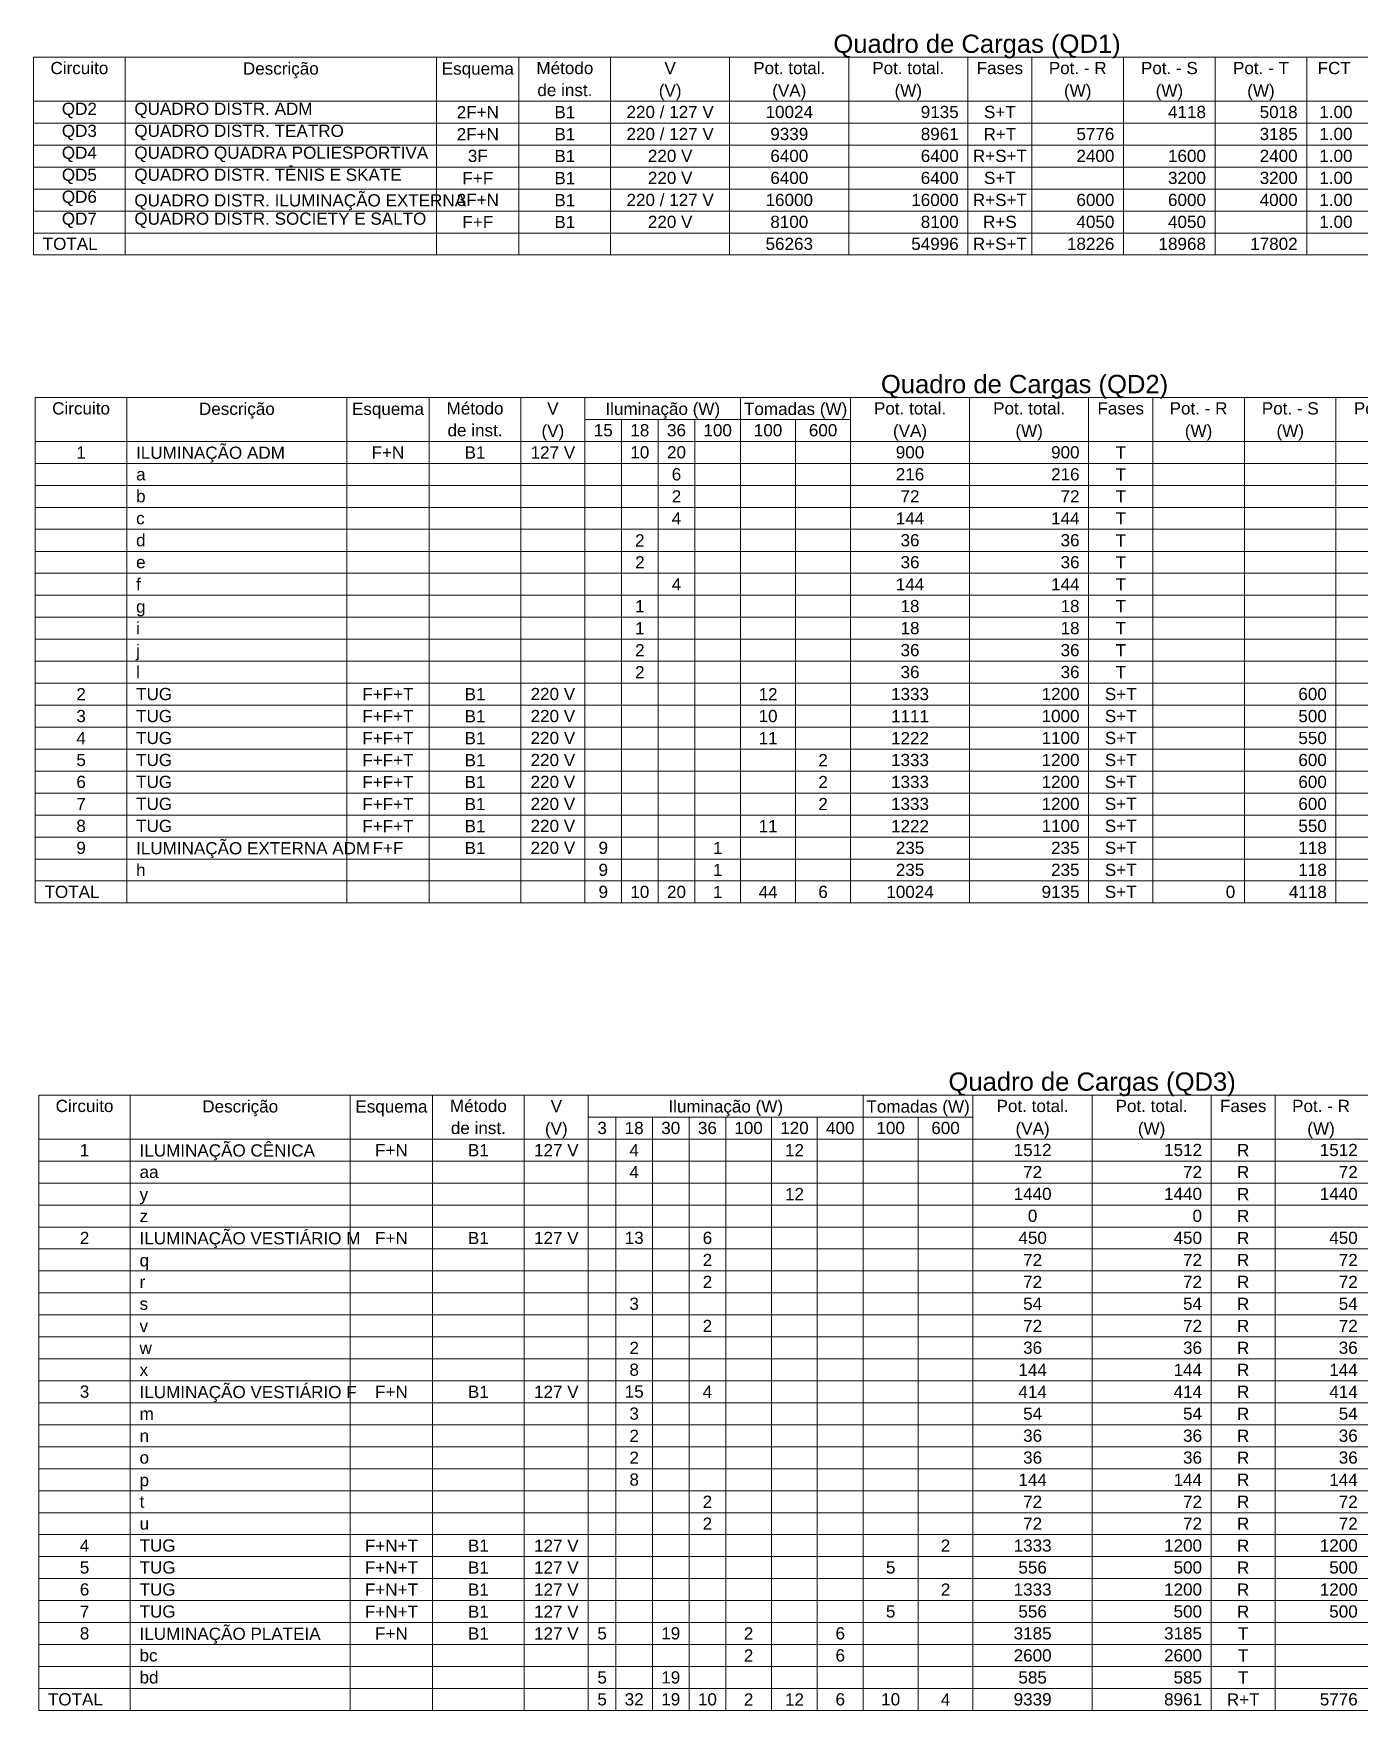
# Model space of a CAD drawing. Header units: millimetres. Extents: x -395 to 1008, y 9 to 692.
# Drawn here: x 65.97 to 77.47, y 69.95 to 84.49 of the extents above; entities that cross this region are included whole.
import ezdxf

# ---------------------------------------------------------------- set-up
doc = ezdxf.new("R2010")
doc.units = ezdxf.units.MM
doc.header["$LTSCALE"] = 0.1
doc.header["$MEASUREMENT"] = 0
doc.layers.add('.40 Interno parede', color=27, linetype='Continuous', lineweight=5)
doc.layers.add('Verde', color=7, linetype='Continuous', true_color=0x136734)
doc.styles.add('Arial', font='arial.ttf')

msp = doc.modelspace()

# ---------------------------------------------------------------- linework, layer by layer
at = {"layer": 'Verde', "color": 106, "lineweight": 9}
for p, q in [((65.968, 84.288), (82.329, 84.288)), ((65.968, 84.288), (65.968, 82.763)), ((66.762, 84.288), (66.762, 82.763)), ((69.462, 84.288), (69.462, 82.763)), ((70.177, 84.288), (70.177, 82.763)), ((70.972, 84.288), (70.972, 82.763)), ((72.004, 84.288), (72.004, 82.763)), ((73.037, 84.288), (73.037, 82.763)), ((74.069, 84.288), (74.069, 82.763)), ((74.625, 84.288), (74.625, 82.763)), ((75.419, 84.288), (75.419, 82.763)), ((76.214, 84.288), (76.214, 82.763)), ((77.008, 84.288), (77.008, 82.763)), ((65.968, 83.907), (82.329, 83.907)), ((65.968, 83.717), (82.329, 83.717)), ((65.968, 83.526), (82.329, 83.526)), ((65.968, 83.335), (82.329, 83.335)), ((65.968, 83.145), (82.329, 83.145)), ((65.968, 82.954), (82.329, 82.954)), ((65.968, 82.763), (82.329, 82.763)), ((65.968, 82.573), (65.968, 82.763)), ((65.968, 82.573), (65.968, 82.763)), ((66.762, 82.573), (66.762, 82.763)), ((69.462, 82.573), (69.462, 82.763)), ((70.177, 82.573), (70.177, 82.763)), ((70.972, 82.573), (70.972, 82.763)), ((72.004, 82.573), (72.004, 82.763)), ((73.037, 82.573), (73.037, 82.763)), ((74.069, 82.573), (74.069, 82.763)), ((74.625, 82.573), (74.625, 82.763)), ((75.419, 82.573), (75.419, 82.763)), ((76.214, 82.573), (76.214, 82.763)), ((77.008, 82.573), (77.008, 82.763)), ((65.968, 82.573), (82.329, 82.573)), ((65.983, 81.337), (83.139, 81.337)), ((65.983, 81.337), (65.983, 77.143)), ((66.777, 81.337), (66.777, 77.143)), ((68.684, 81.337), (68.684, 77.143)), ((69.398, 81.337), (69.398, 77.143)), ((70.193, 81.337), (70.193, 77.143)), ((70.749, 81.337), (70.749, 77.143)), ((72.099, 81.337), (72.099, 77.143)), ((73.052, 81.337), (73.052, 77.143)), ((74.084, 81.337), (74.084, 77.143)), ((75.117, 81.337), (75.117, 77.143)), ((75.673, 81.337), (75.673, 77.143)), ((76.467, 81.337), (76.467, 77.143)), ((77.261, 81.337), (77.261, 77.143)), ((70.749, 81.146), (72.099, 81.146)), ((71.066, 81.146), (71.066, 77.143)), ((71.384, 81.146), (71.384, 77.143)), ((71.702, 81.146), (71.702, 77.143)), ((72.099, 81.146), (73.052, 81.146)), ((72.575, 81.146), (72.575, 77.143)), ((65.983, 80.955), (83.139, 80.955)), ((65.983, 80.765), (83.139, 80.765)), ((65.983, 80.574), (83.139, 80.574)), ((65.983, 80.383), (83.139, 80.383)), ((65.983, 80.193), (83.139, 80.193)), ((65.983, 80.002), (83.139, 80.002)), ((65.983, 79.812), (83.139, 79.812)), ((65.983, 79.621), (83.139, 79.621)), ((65.983, 79.43), (83.139, 79.43)), ((65.983, 79.24), (83.139, 79.24)), ((65.983, 79.049), (83.139, 79.049)), ((65.983, 78.858), (83.139, 78.858)), ((65.983, 78.668), (83.139, 78.668)), ((65.983, 78.477), (83.139, 78.477)), ((65.983, 78.287), (83.139, 78.287)), ((65.983, 78.096), (83.139, 78.096)), ((65.983, 77.905), (83.139, 77.905)), ((65.983, 77.715), (83.139, 77.715)), ((65.983, 77.524), (83.139, 77.524)), ((65.983, 77.333), (83.139, 77.333)), ((65.983, 77.143), (83.139, 77.143)), ((65.983, 76.952), (65.983, 77.143)), ((65.983, 76.952), (65.983, 77.143)), ((66.777, 76.952), (66.777, 77.143)), ((68.684, 76.952), (68.684, 77.143)), ((69.398, 76.952), (69.398, 77.143)), ((70.193, 76.952), (70.193, 77.143)), ((70.749, 76.952), (70.749, 77.143)), ((71.066, 76.952), (71.066, 77.143)), ((71.384, 76.952), (71.384, 77.143)), ((71.702, 76.952), (71.702, 77.143)), ((72.099, 76.952), (72.099, 77.143)), ((72.575, 76.952), (72.575, 77.143)), ((73.052, 76.952), (73.052, 77.143)), ((74.084, 76.952), (74.084, 77.143)), ((75.117, 76.952), (75.117, 77.143)), ((75.673, 76.952), (75.673, 77.143)), ((76.467, 76.952), (76.467, 77.143)), ((77.261, 76.952), (77.261, 77.143)), ((65.983, 76.952), (83.139, 76.952)), ((66.013, 75.285), (84.281, 75.285)), ((66.013, 75.285), (66.013, 70.138)), ((66.807, 75.285), (66.807, 70.138)), ((68.713, 75.285), (68.713, 70.138)), ((69.428, 75.285), (69.428, 70.138)), ((70.222, 75.285), (70.222, 70.138)), ((70.778, 75.285), (70.778, 70.138)), ((73.161, 75.285), (73.161, 70.138)), ((74.114, 75.285), (74.114, 70.138)), ((75.147, 75.285), (75.147, 70.138)), ((76.179, 75.285), (76.179, 70.138)), ((76.735, 75.285), (76.735, 70.138)), ((70.778, 75.094), (73.161, 75.094)), ((71.017, 75.094), (71.017, 70.138)), ((71.334, 75.094), (71.334, 70.138)), ((71.652, 75.094), (71.652, 70.138)), ((71.97, 75.094), (71.97, 70.138)), ((72.367, 75.094), (72.367, 70.138)), ((72.764, 75.094), (72.764, 70.138)), ((73.161, 75.094), (74.114, 75.094)), ((73.638, 75.094), (73.638, 70.138)), ((66.013, 74.904), (84.281, 74.904)), ((66.013, 74.713), (84.281, 74.713)), ((66.013, 74.522), (84.281, 74.522)), ((66.013, 74.332), (84.281, 74.332)), ((66.013, 74.141), (84.281, 74.141)), ((66.013, 73.951), (84.281, 73.951)), ((66.013, 73.76), (84.281, 73.76)), ((66.013, 73.569), (84.281, 73.569)), ((66.013, 73.379), (84.281, 73.379)), ((66.013, 73.188), (84.281, 73.188)), ((66.013, 72.998), (84.281, 72.998)), ((66.013, 72.807), (84.281, 72.807)), ((66.013, 72.616), (84.281, 72.616)), ((66.013, 72.426), (84.281, 72.426)), ((66.013, 72.235), (84.281, 72.235)), ((66.013, 72.044), (84.281, 72.044)), ((66.013, 71.854), (84.281, 71.854)), ((66.013, 71.663), (84.281, 71.663)), ((66.013, 71.473), (84.281, 71.473)), ((66.013, 71.282), (84.281, 71.282)), ((66.013, 71.091), (84.281, 71.091)), ((66.013, 70.901), (84.281, 70.901)), ((66.013, 70.71), (84.281, 70.71)), ((66.013, 70.519), (84.281, 70.519)), ((66.013, 70.329), (84.281, 70.329)), ((66.013, 70.138), (84.281, 70.138)), ((66.013, 69.948), (66.013, 70.138)), ((66.013, 69.948), (66.013, 70.138)), ((66.807, 69.948), (66.807, 70.138)), ((68.713, 69.948), (68.713, 70.138)), ((69.428, 69.948), (69.428, 70.138)), ((70.222, 69.948), (70.222, 70.138)), ((70.778, 69.948), (70.778, 70.138)), ((71.017, 69.948), (71.017, 70.138)), ((71.334, 69.948), (71.334, 70.138)), ((71.652, 69.948), (71.652, 70.138)), ((71.97, 69.948), (71.97, 70.138)), ((72.367, 69.948), (72.367, 70.138)), ((72.764, 69.948), (72.764, 70.138)), ((73.161, 69.948), (73.161, 70.138)), ((73.638, 69.948), (73.638, 70.138)), ((74.114, 69.948), (74.114, 70.138)), ((75.147, 69.948), (75.147, 70.138)), ((76.179, 69.948), (76.179, 70.138)), ((76.735, 69.948), (76.735, 70.138)), ((66.013, 69.948), (84.281, 69.948))]:
    msp.add_line(p, q, dxfattribs=at)

# ---------------------------------------------------------------- texts
at = {"layer": '.40 Interno parede', "color": 27, "line_spacing_factor": 0.9, "style": 'Arial'}
for s, insert, char_height, width, attachment_point in [('Quadro de Cargas (QD1)', (74.149, 84.278), 0.15885, 4.9399, 8), ('Circuito', (66.365, 84.14), 0.1059, 0.983, 8), ('Descrição', (68.112, 84.105), 0.1059, 1.28928, 8), ('Esquema', (69.82, 84.105), 0.1059, 1.22514, 8), ('Método', (70.575, 84.14), 0.1059, 0.96728, 8), ('V', (71.488, 84.14), 0.106, 0.19343, 8), ('Pot. total.', (72.521, 84.14), 0.1059, 1.22514, 8), ('Pot. total.', (73.553, 84.14), 0.1059, 1.22514, 8), ('Fases', (74.347, 84.14), 0.1059, 0.78971, 8), ('Pot. - R', (75.022, 84.14), 0.1059, 0.983, 8), ('Pot. - S', (75.817, 84.14), 0.1059, 0.967, 8), ('Pot. - T', (76.611, 84.14), 0.1059, 0.95071, 8), ('FCT', (77.246, 84.14), 0.1059, 0.56372, 8), ('de inst.', (70.575, 83.949), 0.1059, 0.935, 8), ('(V)', (71.488, 83.914), 0.1059, 0.38657, 8), ('(VA)', (72.521, 83.914), 0.1059, 0.58, 8), ('(W)', (73.553, 83.914), 0.1059, 0.46686, 8), ('(W)', (75.022, 83.914), 0.1059, 0.46686, 8), ('(W)', (75.817, 83.914), 0.1059, 0.46686, 8), ('(W)', (76.611, 83.914), 0.1059, 0.46686, 8), ('QD2', (66.365, 83.759), 0.1059, 0.59628, 8), ('QUADRO DISTR. ADM', (66.842, 83.759), 0.1059, 3.029, 7), ('2F+N', (69.82, 83.759), 0.1059, 0.71721, 8), ('B1', (70.575, 83.759), 0.1059, 0.35471, 8), ('220 / 127 V', (71.488, 83.759), 0.1059, 1.48342, 8), ('10024', (72.521, 83.759), 0.1059, 0.80642, 8), ('9135', (73.99, 83.759), 0.1059, 0.64514, 9), ('S+T', (74.347, 83.759), 0.1059, 0.53993, 8), ('4118', (76.134, 83.759), 0.1059, 0.64514, 9), ('5018', (76.929, 83.759), 0.1059, 0.64514, 9), ('1.00', (77.405, 83.759), 0.1059, 0.56442, 9), ('QD3', (66.365, 83.568), 0.1059, 0.59628, 8), ('QUADRO DISTR. TEATRO', (66.842, 83.568), 0.1059, 3.56071, 7), ('2F+N', (69.82, 83.568), 0.1059, 0.71721, 8), ('B1', (70.575, 83.568), 0.1059, 0.35471, 8), ('220 / 127 V', (71.488, 83.568), 0.1059, 1.48342, 8), ('9339', (72.521, 83.568), 0.1059, 0.64514, 8), ('8961', (73.99, 83.568), 0.1059, 0.64514, 9), ('R+T', (74.347, 83.568), 0.1059, 0.55593, 8), ('5776', (75.34, 83.568), 0.1059, 0.64514, 9), ('3185', (76.929, 83.568), 0.1059, 0.64514, 9), ('1.00', (77.405, 83.568), 0.1059, 0.56442, 9), ('QD4', (66.365, 83.378), 0.1059, 0.59628, 8), ('QUADRO QUADRA POLIESPORTIVA', (66.842, 83.378), 0.1059, 4.99542, 7), ('QUADRO DISTR. TÊNIS E SKATE', (66.842, 83.187), 0.1059, 4.54399, 7), ('3F', (69.82, 83.378), 0.1059, 0.33843, 8), ('B1', (70.575, 83.378), 0.1059, 0.35471, 8), ('220 V', (71.488, 83.378), 0.1059, 0.75785, 8), ('6400', (72.521, 83.378), 0.1059, 0.64514, 8), ('6400', (73.99, 83.378), 0.1059, 0.64514, 9), ('R+S+T', (74.347, 83.378), 0.1059, 0.91871, 8), ('2400', (75.34, 83.378), 0.1059, 0.64514, 9), ('1600', (76.134, 83.378), 0.1059, 0.64514, 9), ('2400', (76.929, 83.378), 0.1059, 0.64514, 9), ('1.00', (77.405, 83.378), 0.1059, 0.56442, 9), ('QD5', (66.365, 83.187), 0.1059, 0.59628, 8), ('F+F', (69.82, 83.187), 0.1059, 0.52364, 8), ('B1', (70.575, 83.187), 0.1059, 0.35471, 8), ('220 V', (71.488, 83.187), 0.1059, 0.75785, 8), ('6400', (72.521, 83.187), 0.1059, 0.64514, 8), ('6400', (73.99, 83.187), 0.1059, 0.64514, 9), ('S+T', (74.347, 83.187), 0.1059, 0.53993, 8), ('3200', (76.134, 83.187), 0.1059, 0.64514, 9), ('3200', (76.929, 83.187), 0.1059, 0.64514, 9), ('1.00', (77.405, 83.187), 0.1059, 0.56442, 9), ('QD6', (66.365, 82.996), 0.1059, 0.59628, 8), ('QUADRO DISTR. ILUMINAÇÃO EXTERNA', (66.842, 82.961), 0.1059, 5.63957, 7), ('3F+N', (69.82, 82.996), 0.1059, 0.71721, 8), ('B1', (70.575, 82.996), 0.1059, 0.35471, 8), ('220 / 127 V', (71.488, 82.996), 0.1059, 1.48342, 8), ('16000', (72.521, 82.996), 0.1059, 0.80642, 8), ('16000', (73.99, 82.996), 0.1059, 0.80642, 9), ('R+S+T', (74.347, 82.996), 0.1059, 0.91871, 8), ('6000', (75.34, 82.996), 0.1059, 0.64514, 9), ('6000', (76.134, 82.996), 0.1059, 0.64514, 9), ('4000', (76.929, 82.996), 0.1059, 0.64514, 9), ('1.00', (77.405, 82.996), 0.1059, 0.56442, 9), ('QD7', (66.365, 82.806), 0.1059, 0.59628, 8), ('QUADRO DISTR. SOCIETY E SALTO', (66.842, 82.806), 0.1059, 4.96299, 7), ('220 V', (71.488, 82.806), 0.1059, 0.75785, 8), ('8100', (72.521, 82.806), 0.1059, 0.64514, 8), ('8100', (73.99, 82.806), 0.1059, 0.64514, 9), ('R+S', (74.347, 82.806), 0.1059, 0.57221, 8), ('4050', (75.34, 82.806), 0.1059, 0.64514, 9), ('4050', (76.134, 82.806), 0.1059, 0.64514, 9), ('1.00', (77.405, 82.806), 0.1059, 0.56442, 9), ('F+F', (69.82, 82.806), 0.1059, 0.52364, 8), ('B1', (70.575, 82.806), 0.1059, 0.35471, 8), ('TOTAL', (66.047, 82.615), 0.1059, 0.93457, 7), ('56263', (72.521, 82.615), 0.1059, 0.80642, 8), ('54996', (73.99, 82.615), 0.1059, 0.80642, 9), ('R+S+T', (74.347, 82.615), 0.1059, 0.91871, 8), ('18226', (75.34, 82.615), 0.1059, 0.80642, 9), ('18968', (76.134, 82.615), 0.1059, 0.80642, 9), ('17802', (76.929, 82.615), 0.1059, 0.80642, 9), ('Quadro de Cargas (QD2)', (74.561, 81.326), 0.15885, 4.9399, 8), ('Circuito', (66.38, 81.188), 0.1059, 0.983, 8), ('Descrição', (67.731, 81.153), 0.1059, 1.28928, 8), ('Esquema', (69.041, 81.153), 0.1059, 1.22514, 8), ('Método', (69.796, 81.188), 0.1059, 0.96728, 8), ('V', (70.471, 81.188), 0.106, 0.19343, 8), ('Iluminação (W)', (71.424, 81.153), 0.1059, 1.94985, 8), ('Tomadas (W)', (72.576, 81.153), 0.1059, 1.75628, 8), ('Pot. total.', (73.568, 81.188), 0.1059, 1.22514, 8), ('Pot. total.', (74.601, 81.188), 0.1059, 1.22514, 8), ('Fases', (75.395, 81.188), 0.1059, 0.78971, 8), ('Pot. - R', (76.07, 81.188), 0.1059, 0.983, 8), ('Pot. - S', (76.865, 81.188), 0.1059, 0.967, 8), ('Pot. - T', (77.659, 81.188), 0.1059, 0.95071, 8), ('de inst.', (69.796, 80.998), 0.1059, 0.935, 8), ('(V)', (70.471, 80.963), 0.1059, 0.38657, 8), ('15', (70.908, 80.998), 0.1059, 0.32257, 8), ('18', (71.225, 80.998), 0.1059, 0.32257, 8), ('36', (71.543, 80.998), 0.1059, 0.32257, 8), ('100', (71.9, 80.998), 0.1059, 0.48385, 8), ('100', (72.337, 80.998), 0.1059, 0.48385, 8), ('600', (72.814, 80.998), 0.1059, 0.48385, 8), ('(VA)', (73.568, 80.963), 0.1059, 0.58, 8), ('(W)', (74.601, 80.963), 0.1059, 0.46686, 8), ('(W)', (76.07, 80.963), 0.1059, 0.46686, 8), ('(W)', (76.865, 80.963), 0.1059, 0.46686, 8), ('1', (66.38, 80.807), 0.106, 0.16128, 8), ('ILUMINAÇÃO ADM', (66.857, 80.772), 0.1059, 2.52971, 7), ('F+N', (69.041, 80.807), 0.1059, 0.55593, 8), ('B1', (69.796, 80.807), 0.1059, 0.35471, 8), ('127 V', (70.471, 80.807), 0.1059, 0.75785, 8), ('10', (71.225, 80.807), 0.1059, 0.32257, 8), ('20', (71.543, 80.807), 0.1059, 0.32257, 8), ('900', (73.568, 80.807), 0.1059, 0.48385, 8), ('900', (75.038, 80.807), 0.1059, 0.48385, 9), ('T', (75.395, 80.807), 0.106, 0.17714, 8), ('a', (66.857, 80.616), 0.106, 0.16128, 7), ('6', (71.543, 80.616), 0.106, 0.16128, 8), ('216', (73.568, 80.616), 0.1059, 0.48385, 8), ('216', (75.038, 80.616), 0.1059, 0.48385, 9), ('T', (75.395, 80.616), 0.106, 0.17714, 8), ('b', (66.857, 80.426), 0.106, 0.16128, 7), ('2', (71.543, 80.426), 0.106, 0.16128, 8), ('72', (73.568, 80.426), 0.1059, 0.32257, 8), ('72', (75.038, 80.426), 0.1059, 0.32257, 9), ('T', (75.395, 80.426), 0.106, 0.17714, 8), ('c', (66.857, 80.235), 0.106, 0.145, 7), ('4', (71.543, 80.235), 0.106, 0.16128, 8), ('144', (73.568, 80.235), 0.1059, 0.48385, 8), ('144', (75.038, 80.235), 0.1059, 0.48385, 9), ('T', (75.395, 80.235), 0.106, 0.17714, 8), ('d', (66.857, 80.044), 0.106, 0.16128, 7), ('2', (71.225, 80.044), 0.106, 0.16128, 8), ('36', (73.568, 80.044), 0.1059, 0.32257, 8), ('36', (75.038, 80.044), 0.1059, 0.32257, 9), ('T', (75.395, 80.044), 0.106, 0.17714, 8), ('e', (66.857, 79.854), 0.106, 0.16128, 7), ('2', (71.225, 79.854), 0.106, 0.16128, 8), ('36', (73.568, 79.854), 0.1059, 0.32257, 8), ('36', (75.038, 79.854), 0.1059, 0.32257, 9), ('T', (75.395, 79.854), 0.106, 0.17714, 8), ('f', (66.857, 79.663), 0.106, 0.08057, 7), ('4', (71.543, 79.663), 0.106, 0.16128, 8), ('144', (73.568, 79.663), 0.1059, 0.48385, 8), ('144', (75.038, 79.663), 0.1059, 0.48385, 9), ('T', (75.395, 79.663), 0.106, 0.17714, 8), ('1', (71.225, 79.473), 0.106, 0.16128, 8), ('18', (73.568, 79.473), 0.1059, 0.32257, 8), ('18', (75.038, 79.473), 0.1059, 0.32257, 9), ('T', (75.395, 79.473), 0.106, 0.17714, 8), ('g', (66.857, 79.438), 0.106, 0.16128, 7), ('i', (66.857, 79.282), 0.106, 0.06443, 7), ('1', (71.225, 79.282), 0.106, 0.16128, 8), ('18', (73.568, 79.282), 0.1059, 0.32257, 8), ('18', (75.038, 79.282), 0.1059, 0.32257, 9), ('T', (75.395, 79.282), 0.106, 0.17714, 8), ('j', (66.857, 79.056), 0.106, 0.06443, 7), ('2', (71.225, 79.091), 0.106, 0.16128, 8), ('36', (73.568, 79.091), 0.1059, 0.32257, 8), ('36', (75.038, 79.091), 0.1059, 0.32257, 9), ('T', (75.395, 79.091), 0.106, 0.17714, 8), ('l', (66.857, 78.901), 0.106, 0.06443, 7), ('2', (71.225, 78.901), 0.106, 0.16128, 8), ('36', (73.568, 78.901), 0.1059, 0.32257, 8), ('36', (75.038, 78.901), 0.1059, 0.32257, 9), ('T', (75.395, 78.901), 0.106, 0.17714, 8), ('2', (66.38, 78.71), 0.106, 0.16128, 8), ('TUG', (66.857, 78.71), 0.1059, 0.61214, 7), ('F+F+T', (69.041, 78.71), 0.1059, 0.87014, 8), ('B1', (69.796, 78.71), 0.1059, 0.35471, 8), ('220 V', (70.471, 78.71), 0.1059, 0.75785, 8), ('12', (72.337, 78.71), 0.1059, 0.32257, 8), ('1333', (73.568, 78.71), 0.1059, 0.64514, 8), ('1200', (75.038, 78.71), 0.1059, 0.64514, 9), ('S+T', (75.395, 78.71), 0.1059, 0.53993, 8), ('600', (77.182, 78.71), 0.1059, 0.48385, 9), ('3', (66.38, 78.519), 0.106, 0.16128, 8), ('TUG', (66.857, 78.519), 0.1059, 0.61214, 7), ('F+F+T', (69.041, 78.519), 0.1059, 0.87014, 8), ('B1', (69.796, 78.519), 0.1059, 0.35471, 8), ('220 V', (70.471, 78.519), 0.1059, 0.75785, 8), ('10', (72.337, 78.519), 0.1059, 0.32257, 8), ('1111', (73.568, 78.519), 0.1059, 0.64514, 8), ('1000', (75.038, 78.519), 0.1059, 0.64514, 9), ('S+T', (75.395, 78.519), 0.1059, 0.53993, 8), ('500', (77.182, 78.519), 0.1059, 0.48385, 9), ('4', (66.38, 78.329), 0.106, 0.16128, 8), ('TUG', (66.857, 78.329), 0.1059, 0.61214, 7), ('F+F+T', (69.041, 78.329), 0.1059, 0.87014, 8), ('B1', (69.796, 78.329), 0.1059, 0.35471, 8), ('220 V', (70.471, 78.329), 0.1059, 0.75785, 8), ('11', (72.337, 78.329), 0.1059, 0.32257, 8), ('1222', (73.568, 78.329), 0.1059, 0.64514, 8), ('1100', (75.038, 78.329), 0.1059, 0.64514, 9), ('S+T', (75.395, 78.329), 0.1059, 0.53993, 8), ('550', (77.182, 78.329), 0.1059, 0.48385, 9), ('5', (66.38, 78.138), 0.106, 0.16128, 8), ('TUG', (66.857, 78.138), 0.1059, 0.61214, 7), ('F+F+T', (69.041, 78.138), 0.1059, 0.87014, 8), ('B1', (69.796, 78.138), 0.1059, 0.35471, 8), ('220 V', (70.471, 78.138), 0.1059, 0.75785, 8), ('2', (72.814, 78.138), 0.106, 0.16128, 8), ('1333', (73.568, 78.138), 0.1059, 0.64514, 8), ('1200', (75.038, 78.138), 0.1059, 0.64514, 9), ('S+T', (75.395, 78.138), 0.1059, 0.53993, 8), ('600', (77.182, 78.138), 0.1059, 0.48385, 9), ('6', (66.38, 77.948), 0.106, 0.16128, 8), ('TUG', (66.857, 77.948), 0.1059, 0.61214, 7), ('F+F+T', (69.041, 77.948), 0.1059, 0.87014, 8), ('B1', (69.796, 77.948), 0.1059, 0.35471, 8), ('220 V', (70.471, 77.948), 0.1059, 0.75785, 8), ('2', (72.814, 77.948), 0.106, 0.16128, 8), ('1333', (73.568, 77.948), 0.1059, 0.64514, 8), ('1200', (75.038, 77.948), 0.1059, 0.64514, 9), ('S+T', (75.395, 77.948), 0.1059, 0.53993, 8), ('600', (77.182, 77.948), 0.1059, 0.48385, 9), ('7', (66.38, 77.757), 0.106, 0.16128, 8), ('TUG', (66.857, 77.757), 0.1059, 0.61214, 7), ('F+F+T', (69.041, 77.757), 0.1059, 0.87014, 8), ('B1', (69.796, 77.757), 0.1059, 0.35471, 8), ('220 V', (70.471, 77.757), 0.1059, 0.75785, 8), ('2', (72.814, 77.757), 0.106, 0.16128, 8), ('1333', (73.568, 77.757), 0.1059, 0.64514, 8), ('1200', (75.038, 77.757), 0.1059, 0.64514, 9), ('S+T', (75.395, 77.757), 0.1059, 0.53993, 8), ('600', (77.182, 77.757), 0.1059, 0.48385, 9), ('8', (66.38, 77.566), 0.106, 0.16128, 8), ('TUG', (66.857, 77.566), 0.1059, 0.61214, 7), ('F+F+T', (69.041, 77.566), 0.1059, 0.87014, 8), ('B1', (69.796, 77.566), 0.1059, 0.35471, 8), ('220 V', (70.471, 77.566), 0.1059, 0.75785, 8), ('11', (72.337, 77.566), 0.1059, 0.32257, 8), ('1222', (73.568, 77.566), 0.1059, 0.64514, 8), ('1100', (75.038, 77.566), 0.1059, 0.64514, 9), ('S+T', (75.395, 77.566), 0.1059, 0.53993, 8), ('550', (77.182, 77.566), 0.1059, 0.48385, 9), ('9', (66.38, 77.376), 0.106, 0.16128, 8), ('ILUMINAÇÃO EXTERNA ADM', (66.857, 77.341), 0.1059, 3.98, 7), ('F+F', (69.041, 77.376), 0.1059, 0.52364, 8), ('B1', (69.796, 77.376), 0.1059, 0.35471, 8), ('220 V', (70.471, 77.376), 0.1059, 0.75785, 8), ('9', (70.908, 77.376), 0.106, 0.16128, 8), ('1', (71.9, 77.376), 0.106, 0.16128, 8), ('235', (73.568, 77.376), 0.1059, 0.48385, 8), ('235', (75.038, 77.376), 0.1059, 0.48385, 9), ('S+T', (75.395, 77.376), 0.1059, 0.53993, 8), ('118', (77.182, 77.376), 0.1059, 0.48385, 9), ('h', (66.857, 77.185), 0.106, 0.16128, 7), ('9', (70.908, 77.185), 0.106, 0.16128, 8), ('1', (71.9, 77.185), 0.106, 0.16128, 8), ('235', (73.568, 77.185), 0.1059, 0.48385, 8), ('235', (75.038, 77.185), 0.1059, 0.48385, 9), ('S+T', (75.395, 77.185), 0.1059, 0.53993, 8), ('118', (77.182, 77.185), 0.1059, 0.48385, 9), ('TOTAL', (66.063, 76.994), 0.1059, 0.93457, 7), ('9', (70.908, 76.994), 0.106, 0.16128, 8), ('10', (71.225, 76.994), 0.1059, 0.32257, 8), ('20', (71.543, 76.994), 0.1059, 0.32257, 8), ('1', (71.9, 76.994), 0.106, 0.16128, 8), ('44', (72.337, 76.994), 0.1059, 0.32257, 8), ('6', (72.814, 76.994), 0.106, 0.16128, 8), ('10024', (73.568, 76.994), 0.1059, 0.80642, 8), ('9135', (75.038, 76.994), 0.1059, 0.64514, 9), ('S+T', (75.395, 76.994), 0.1059, 0.53993, 8), ('0', (76.388, 76.994), 0.106, 0.16128, 9), ('4118', (77.182, 76.994), 0.1059, 0.64514, 9), ('Quadro de Cargas (QD3)', (75.147, 75.275), 0.15885, 4.9399, 8), ('Circuito', (66.41, 75.137), 0.1059, 0.983, 8), ('Descrição', (67.76, 75.102), 0.1059, 1.28928, 8), ('Esquema', (69.071, 75.102), 0.1059, 1.22514, 8), ('Método', (69.825, 75.137), 0.1059, 0.96728, 8), ('V', (70.501, 75.137), 0.106, 0.19343, 8), ('Iluminação (W)', (71.97, 75.102), 0.1059, 1.94985, 8), ('Tomadas (W)', (73.638, 75.102), 0.1059, 1.75628, 8), ('Pot. total.', (74.631, 75.137), 0.1059, 1.22514, 8), ('Pot. total.', (75.663, 75.137), 0.1059, 1.22514, 8), ('Fases', (76.457, 75.137), 0.1059, 0.78971, 8), ('Pot. - R', (77.132, 75.137), 0.1059, 0.983, 8), ('de inst.', (69.825, 74.946), 0.1059, 0.935, 8), ('(V)', (70.501, 74.911), 0.1059, 0.38657, 8), ('3', (70.898, 74.946), 0.106, 0.16128, 8), ('18', (71.176, 74.946), 0.1059, 0.32257, 8), ('30', (71.493, 74.946), 0.1059, 0.32257, 8), ('36', (71.811, 74.946), 0.1059, 0.32257, 8), ('100', (72.168, 74.946), 0.1059, 0.48385, 8), ('120', (72.566, 74.946), 0.1059, 0.48385, 8), ('400', (72.963, 74.946), 0.1059, 0.48385, 8), ('100', (73.4, 74.946), 0.1059, 0.48385, 8), ('600', (73.876, 74.946), 0.1059, 0.48385, 8), ('(VA)', (74.631, 74.911), 0.1059, 0.58, 8), ('(W)', (75.663, 74.911), 0.1059, 0.46686, 8), ('(W)', (77.132, 74.911), 0.1059, 0.46686, 8), ('1', (66.41, 74.755), 0.106, 0.16128, 8), ('ILUMINAÇÃO CÊNICA', (66.887, 74.72), 0.1059, 2.981, 7), ('F+N', (69.071, 74.755), 0.1059, 0.55593, 8), ('B1', (69.825, 74.755), 0.1059, 0.35471, 8), ('127 V', (70.501, 74.755), 0.1059, 0.75785, 8), ('4', (71.176, 74.755), 0.106, 0.16128, 8), ('12', (72.566, 74.755), 0.1059, 0.32257, 8), ('1512', (74.631, 74.755), 0.1059, 0.64514, 8), ('1512', (76.1, 74.755), 0.1059, 0.64514, 9), ('R', (76.457, 74.755), 0.106, 0.20943, 8), ('1512', (77.45, 74.755), 0.1059, 0.64514, 9), ('aa', (66.887, 74.565), 0.1059, 0.32257, 7), ('4', (71.176, 74.565), 0.106, 0.16128, 8), ('72', (74.631, 74.565), 0.1059, 0.32257, 8), ('72', (76.1, 74.565), 0.1059, 0.32257, 9), ('R', (76.457, 74.565), 0.106, 0.20943, 8), ('72', (77.45, 74.565), 0.1059, 0.32257, 9), ('12', (72.566, 74.374), 0.1059, 0.32257, 8), ('1440', (74.631, 74.374), 0.1059, 0.64514, 8), ('1440', (76.1, 74.374), 0.1059, 0.64514, 9), ('R', (76.457, 74.374), 0.106, 0.20943, 8), ('1440', (77.45, 74.374), 0.1059, 0.64514, 9), ('y', (66.887, 74.339), 0.106, 0.145, 7), ('z', (66.887, 74.184), 0.106, 0.145, 7), ('0', (74.631, 74.184), 0.106, 0.16128, 8), ('0', (76.1, 74.184), 0.106, 0.16128, 9), ('R', (76.457, 74.184), 0.106, 0.20943, 8), ('2', (66.41, 73.993), 0.106, 0.16128, 8), ('ILUMINAÇÃO VESTIÁRIO M', (66.887, 73.958), 0.1059, 3.75442, 7), ('F+N', (69.071, 73.993), 0.1059, 0.55593, 8), ('B1', (69.825, 73.993), 0.1059, 0.35471, 8), ('127 V', (70.501, 73.993), 0.1059, 0.75785, 8), ('13', (71.176, 73.993), 0.1059, 0.32257, 8), ('6', (71.811, 73.993), 0.106, 0.16128, 8), ('450', (74.631, 73.993), 0.1059, 0.48385, 8), ('450', (76.1, 73.993), 0.1059, 0.48385, 9), ('R', (76.457, 73.993), 0.106, 0.20943, 8), ('450', (77.45, 73.993), 0.1059, 0.48385, 9), ('2', (71.811, 73.802), 0.106, 0.16128, 8), ('72', (74.631, 73.802), 0.1059, 0.32257, 8), ('72', (76.1, 73.802), 0.1059, 0.32257, 9), ('R', (76.457, 73.802), 0.106, 0.20943, 8), ('72', (77.45, 73.802), 0.1059, 0.32257, 9), ('q', (66.887, 73.767), 0.106, 0.16128, 7), ('r', (66.887, 73.612), 0.106, 0.09657, 7), ('2', (71.811, 73.612), 0.106, 0.16128, 8), ('72', (74.631, 73.612), 0.1059, 0.32257, 8), ('72', (76.1, 73.612), 0.1059, 0.32257, 9), ('R', (76.457, 73.612), 0.106, 0.20943, 8), ('72', (77.45, 73.612), 0.1059, 0.32257, 9), ('s', (66.887, 73.421), 0.106, 0.145, 7), ('3', (71.176, 73.421), 0.106, 0.16128, 8), ('54', (74.631, 73.421), 0.1059, 0.32257, 8), ('54', (76.1, 73.421), 0.1059, 0.32257, 9), ('R', (76.457, 73.421), 0.106, 0.20943, 8), ('54', (77.45, 73.421), 0.1059, 0.32257, 9), ('2', (71.811, 73.23), 0.106, 0.16128, 8), ('72', (74.631, 73.23), 0.1059, 0.32257, 8), ('72', (76.1, 73.23), 0.1059, 0.32257, 9), ('R', (76.457, 73.23), 0.106, 0.20943, 8), ('72', (77.45, 73.23), 0.1059, 0.32257, 9), ('v', (66.887, 73.23), 0.106, 0.145, 7), ('w', (66.887, 73.04), 0.106, 0.20943, 7), ('2', (71.176, 73.04), 0.106, 0.16128, 8), ('36', (74.631, 73.04), 0.1059, 0.32257, 8), ('36', (76.1, 73.04), 0.1059, 0.32257, 9), ('R', (76.457, 73.04), 0.106, 0.20943, 8), ('36', (77.45, 73.04), 0.1059, 0.32257, 9), ('x', (66.887, 72.849), 0.106, 0.145, 7), ('8', (71.176, 72.849), 0.106, 0.16128, 8), ('144', (74.631, 72.849), 0.1059, 0.48385, 8), ('144', (76.1, 72.849), 0.1059, 0.48385, 9), ('R', (76.457, 72.849), 0.106, 0.20943, 8), ('144', (77.45, 72.849), 0.1059, 0.48385, 9), ('3', (66.41, 72.659), 0.106, 0.16128, 8), ('ILUMINAÇÃO VESTIÁRIO F', (66.887, 72.624), 0.1059, 3.69, 7), ('F+N', (69.071, 72.659), 0.1059, 0.55593, 8), ('B1', (69.825, 72.659), 0.1059, 0.35471, 8), ('127 V', (70.501, 72.659), 0.1059, 0.75785, 8), ('15', (71.176, 72.659), 0.1059, 0.32257, 8), ('4', (71.811, 72.659), 0.106, 0.16128, 8), ('414', (74.631, 72.659), 0.1059, 0.48385, 8), ('414', (76.1, 72.659), 0.1059, 0.48385, 9), ('R', (76.457, 72.659), 0.106, 0.20943, 8), ('414', (77.45, 72.659), 0.1059, 0.48385, 9), ('m', (66.887, 72.468), 0.106, 0.24157, 7), ('3', (71.176, 72.468), 0.106, 0.16128, 8), ('54', (74.631, 72.468), 0.1059, 0.32257, 8), ('54', (76.1, 72.468), 0.1059, 0.32257, 9), ('R', (76.457, 72.468), 0.106, 0.20943, 8), ('54', (77.45, 72.468), 0.1059, 0.32257, 9), ('n', (66.887, 72.277), 0.106, 0.16128, 7), ('2', (71.176, 72.277), 0.106, 0.16128, 8), ('36', (74.631, 72.277), 0.1059, 0.32257, 8), ('36', (76.1, 72.277), 0.1059, 0.32257, 9), ('R', (76.457, 72.277), 0.106, 0.20943, 8), ('36', (77.45, 72.277), 0.1059, 0.32257, 9), ('o', (66.887, 72.087), 0.106, 0.16128, 7), ('2', (71.176, 72.087), 0.106, 0.16128, 8), ('36', (74.631, 72.087), 0.1059, 0.32257, 8), ('36', (76.1, 72.087), 0.1059, 0.32257, 9), ('R', (76.457, 72.087), 0.106, 0.20943, 8), ('36', (77.45, 72.087), 0.1059, 0.32257, 9), ('8', (71.176, 71.896), 0.106, 0.16128, 8), ('p', (66.887, 71.861), 0.106, 0.16128, 7), ('144', (74.631, 71.896), 0.1059, 0.48385, 8), ('144', (76.1, 71.896), 0.1059, 0.48385, 9), ('R', (76.457, 71.896), 0.106, 0.20943, 8), ('144', (77.45, 71.896), 0.1059, 0.48385, 9), ('t', (66.887, 71.705), 0.106, 0.08057, 7), ('2', (71.811, 71.705), 0.106, 0.16128, 8), ('72', (74.631, 71.705), 0.1059, 0.32257, 8), ('72', (76.1, 71.705), 0.1059, 0.32257, 9), ('R', (76.457, 71.705), 0.106, 0.20943, 8), ('72', (77.45, 71.705), 0.1059, 0.32257, 9), ('u', (66.887, 71.515), 0.106, 0.16128, 7), ('2', (71.811, 71.515), 0.106, 0.16128, 8), ('72', (74.631, 71.515), 0.1059, 0.32257, 8), ('72', (76.1, 71.515), 0.1059, 0.32257, 9), ('R', (76.457, 71.515), 0.106, 0.20943, 8), ('72', (77.45, 71.515), 0.1059, 0.32257, 9), ('4', (66.41, 71.324), 0.106, 0.16128, 8), ('TUG', (66.887, 71.324), 0.1059, 0.61214, 7), ('F+N+T', (69.071, 71.324), 0.1059, 0.90243, 8), ('B1', (69.825, 71.324), 0.1059, 0.35471, 8), ('127 V', (70.501, 71.324), 0.1059, 0.75785, 8), ('2', (73.876, 71.324), 0.106, 0.16128, 8), ('1333', (74.631, 71.324), 0.1059, 0.64514, 8), ('1200', (76.1, 71.324), 0.1059, 0.64514, 9), ('R', (76.457, 71.324), 0.106, 0.20943, 8), ('1200', (77.45, 71.324), 0.1059, 0.64514, 9), ('5', (66.41, 71.134), 0.106, 0.16128, 8), ('TUG', (66.887, 71.134), 0.1059, 0.61214, 7), ('F+N+T', (69.071, 71.134), 0.1059, 0.90243, 8), ('B1', (69.825, 71.134), 0.1059, 0.35471, 8), ('127 V', (70.501, 71.134), 0.1059, 0.75785, 8), ('5', (73.4, 71.134), 0.106, 0.16128, 8), ('556', (74.631, 71.134), 0.1059, 0.48385, 8), ('500', (76.1, 71.134), 0.1059, 0.48385, 9), ('R', (76.457, 71.134), 0.106, 0.20943, 8), ('500', (77.45, 71.134), 0.1059, 0.48385, 9), ('6', (66.41, 70.943), 0.106, 0.16128, 8), ('TUG', (66.887, 70.943), 0.1059, 0.61214, 7), ('F+N+T', (69.071, 70.943), 0.1059, 0.90243, 8), ('B1', (69.825, 70.943), 0.1059, 0.35471, 8), ('127 V', (70.501, 70.943), 0.1059, 0.75785, 8), ('2', (73.876, 70.943), 0.106, 0.16128, 8), ('1333', (74.631, 70.943), 0.1059, 0.64514, 8), ('1200', (76.1, 70.943), 0.1059, 0.64514, 9), ('R', (76.457, 70.943), 0.106, 0.20943, 8), ('1200', (77.45, 70.943), 0.1059, 0.64514, 9), ('7', (66.41, 70.752), 0.106, 0.16128, 8), ('TUG', (66.887, 70.752), 0.1059, 0.61214, 7), ('F+N+T', (69.071, 70.752), 0.1059, 0.90243, 8), ('B1', (69.825, 70.752), 0.1059, 0.35471, 8), ('127 V', (70.501, 70.752), 0.1059, 0.75785, 8), ('5', (73.4, 70.752), 0.106, 0.16128, 8), ('556', (74.631, 70.752), 0.1059, 0.48385, 8), ('500', (76.1, 70.752), 0.1059, 0.48385, 9), ('R', (76.457, 70.752), 0.106, 0.20943, 8), ('500', (77.45, 70.752), 0.1059, 0.48385, 9), ('ILUMINAÇÃO PLATEIA ', (66.887, 70.527), 0.1059, 3.15856, 7), ('8', (66.41, 70.562), 0.106, 0.16128, 8), ('F+N', (69.071, 70.562), 0.1059, 0.55593, 8), ('B1', (69.825, 70.562), 0.1059, 0.35471, 8), ('127 V', (70.501, 70.562), 0.1059, 0.75785, 8), ('5', (70.898, 70.562), 0.106, 0.16128, 8), ('19', (71.493, 70.562), 0.1059, 0.32257, 8), ('2', (72.168, 70.562), 0.106, 0.16128, 8), ('6', (72.963, 70.562), 0.106, 0.16128, 8), ('3185', (74.631, 70.562), 0.1059, 0.64514, 8), ('3185', (76.1, 70.562), 0.1059, 0.64514, 9), ('T', (76.457, 70.562), 0.106, 0.17714, 8), ('bc', (66.887, 70.371), 0.1059, 0.30628, 7), ('2', (72.168, 70.371), 0.106, 0.16128, 8), ('6', (72.963, 70.371), 0.106, 0.16128, 8), ('2600', (74.631, 70.371), 0.1059, 0.64514, 8), ('2600', (76.1, 70.371), 0.1059, 0.64514, 9), ('T', (76.457, 70.371), 0.106, 0.17714, 8), ('bd', (66.887, 70.18), 0.1059, 0.32257, 7), ('5', (70.898, 70.18), 0.106, 0.16128, 8), ('19', (71.493, 70.18), 0.1059, 0.32257, 8), ('585', (74.631, 70.18), 0.1059, 0.48385, 8), ('585', (76.1, 70.18), 0.1059, 0.48385, 9), ('T', (76.457, 70.18), 0.106, 0.17714, 8), ('TOTAL', (66.092, 69.99), 0.1059, 0.93457, 7), ('5', (70.898, 69.99), 0.106, 0.16128, 8), ('32', (71.176, 69.99), 0.1059, 0.32257, 8), ('19', (71.493, 69.99), 0.1059, 0.32257, 8), ('10', (71.811, 69.99), 0.1059, 0.32257, 8), ('2', (72.168, 69.99), 0.106, 0.16128, 8), ('12', (72.566, 69.99), 0.1059, 0.32257, 8), ('6', (72.963, 69.99), 0.106, 0.16128, 8), ('10', (73.4, 69.99), 0.1059, 0.32257, 8), ('4', (73.876, 69.99), 0.106, 0.16128, 8), ('9339', (74.631, 69.99), 0.1059, 0.64514, 8), ('8961', (76.1, 69.99), 0.1059, 0.64514, 9), ('R+T', (76.457, 69.99), 0.1059, 0.55593, 8), ('5776', (77.45, 69.99), 0.1059, 0.64514, 9)]:
    msp.add_mtext(s, dxfattribs=dict(at, insert=insert, char_height=char_height, width=width, attachment_point=attachment_point))

doc.saveas('drawing.dxf')
